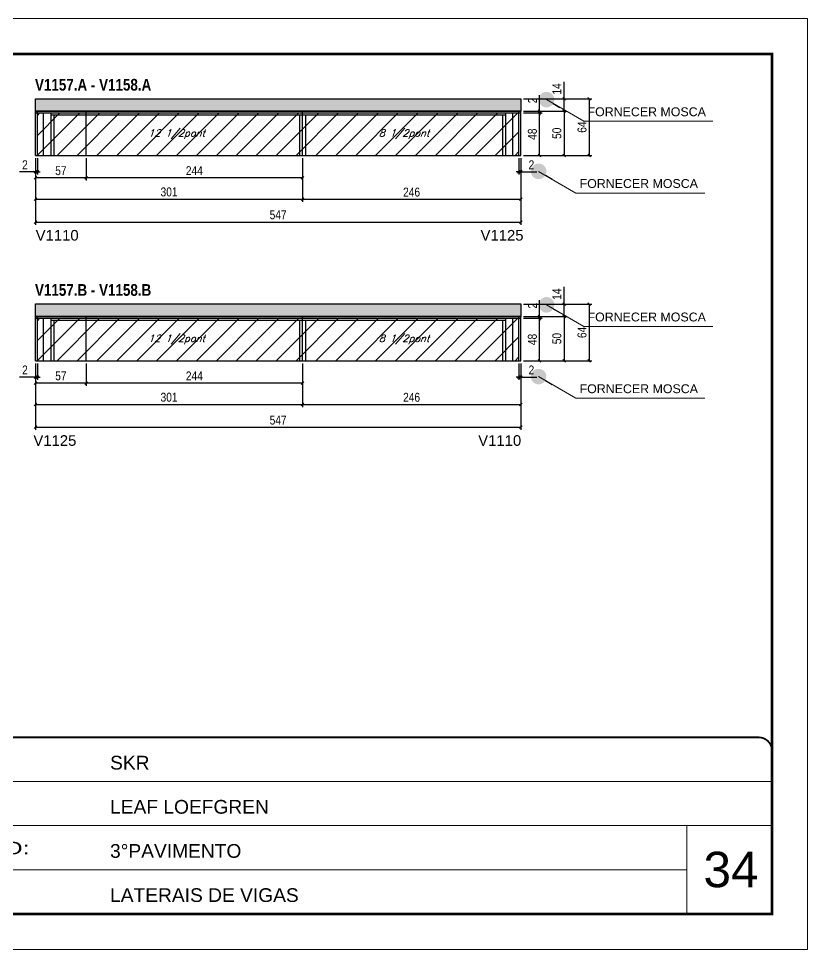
# Model space of a CAD drawing. Extents: x 3309 to 9563, y -2522 to 14608.
# Drawn here: x 5490 to 6379, y 4369 to 5419 of the extents above; entities that cross this region are included whole.
import ezdxf

# ---------------------------------------------------------------- set-up
doc = ezdxf.new("R2010")
doc.units = 0
doc.linetypes.add('CONTINUO', pattern=[0])
doc.linetypes.add('DASHED', pattern=[0.75, 0.5, -0.25])
for name, color, linetype in [('5', 5, 'Continuous'), ('COTA', 241, 'Continuous'), ('NOMENCLATURA', 7, 'Continuous'), ('Painéis', 200, 'Continuous'), ('SARR_2.2x7', 40, 'Continuous'), ('SARR_3.5x7', 81, 'Continuous'), ('texto', 7, 'Continuous')]:
    doc.layers.add(name, color=color, linetype=linetype)
for name, color, linetype, lineweight in [('CARIMBO', 255, 'Continuous', 9), ('Folhas', 255, 'Continuous', 9), ('Hachura', 251, 'Continuous', 9), ('SARRAFO DE PRESSAO', 251, 'DASHED', 9)]:
    doc.layers.add(name, color=color, linetype=linetype, lineweight=lineweight)
doc.styles.add('ARIAL', font='arial.ttf')
doc.styles.add('COTA TECNICA', font='techl___.ttf', dxfattribs={"height": 10})
doc.styles.add('Romans', font='romans.shx')
doc.styles.get("Standard").update_dxf_attribs({"font": 'arial.ttf'})
doc.styles.add('TECNICA', font='techb___.ttf', dxfattribs={"height": 10})
doc.styles.add('Tecnologia', font='')
doc.styles.get('Tecnologia').set_extended_font_data('Forgotten Futurist')
doc.dimstyles.new('3x', dxfattribs={"dimtxt": 10, "dimasz": 5, "dimexe": 7, "dimexo": 5, "dimgap": 4, "dimtad": 1, "dimdec": 4, "dimlfac": 0.333333, "dimdsep": 46, "dimtxsty": 'Standard', "dimblk": 'DOT', "dimcen": 0.09, "dimclrd": 1, "dimclre": 1, "dimclrt": 2, "dimadec": 0, "dimazin": 2, "dimtfac": 1, "dimtdec": 4, "dimtmove": 0, "dimatfit": 3, "dimldrblk": 'DOT', "dimfxl": 1, "dimtolj": 1, "dimtzin": 0, "dimlwd": 9, "dimlwe": 9, "dimarcsym": 0})
doc.dimstyles.new('PAINEL', dxfattribs={"dimtxt": 10, "dimasz": 3, "dimexe": 3, "dimexo": 3, "dimgap": 3, "dimtad": 1, "dimdec": 1, "dimzin": 12, "dimdsep": 46, "dimtxsty": 'COTA TECNICA', "dimblk1": 'OBLIQUE', "dimblk2": 'OBLIQUE', "dimsah": 1, "dimcen": 0.9, "dimclrd": 4, "dimclre": 4, "dimclrt": 240, "dimadec": 1, "dimazin": 3, "dimtfac": 1, "dimtdec": 1, "dimtmove": 0, "dimatfit": 3, "dimfxl": 1, "dimtolj": 1, "dimtzin": 12, "dimarcsym": 0})

# ---------------------------------------------------------------- blocks, each defined once
blk = doc.blocks.new('9999999999')
at = {"color": 30, "linetype": 'CONTINUO'}
for p, q in [((98564.6, 34379.6), (99584, 34379.6)), ((98564.6, 34329.8), (99488, 34329.8)), ((99584, 34329.8), (99488, 34329.8)), ((99488, 34329.8), (99488, 34230.2)), ((98564.6, 34280), (99488, 34280))]:
    blk.add_line(p, q, dxfattribs=at)
at = {"color": 30, "linetype": 'CONTINUO', "const_width": 2}
blk.add_lwpolyline([(99584, 34230.2), (99584, 34414.4, 0.414214), (99569, 34429.4), (98229, 34429.4, 0.414214), (98214, 34414.4), (98214, 34245.2, 0.414214), (98229, 34230.2), (99584, 34230.2)], format="xyb", dxfattribs=at)
at = {"layer": 'Folhas'}
blk.add_lwpolyline([(98139, 34190.2), (99624, 34190.2), (99624, 35240.2), (98139, 35240.2)], close=True, dxfattribs=at)
at = {"layer": 'Folhas', "color": 30, "const_width": 3}
blk.add_lwpolyline([(98214, 34230.2), (99584, 34230.2), (99584, 35200.2), (98214, 35200.2)], close=True, dxfattribs=at)
at = {"color": 7, "linetype": 'Continuous', "ltscale": 5, "style": 'ARIAL'}
for s, height, p in [('SKR', 15.48, (98837.7, 34393.1)), ('LEAF LOEFGREN', 15.483, (98837.7, 34343.3)), ('3°PAVIMENTO', 15.483, (98837.7, 34293.5)), ('LATERAIS DE VIGAS', 15.483, (98837.7, 34243.7))]:
    blk.add_text(s, height=height, dxfattribs=at).set_placement(p)
at = {"layer": 'Folhas', "color": 7, "style": 'Tecnologia', "width": 1.5}
blk.add_text('PAVIMENTO:', height=14, dxfattribs=at).set_placement((98573.7, 34297.5))
blk = doc.blocks.new('_Oblique')
at = {"color": 0, "linetype": 'ByBlock', "lineweight": -2}
blk.add_line((-0.5, -0.5), (0.5, 0.5), dxfattribs=at)
blk = doc.blocks.new('*D1295')
at = {"layer": 'COTA', "color": 4, "linetype": 'ByBlock', "lineweight": -2, "transparency": 16777216}
for p, q in [((5810.1, 5261.9), (5810.1, 5212.4)), ((6056.1, 5261.9), (6056.1, 5212.4)), ((5810.1, 5215.4), (6056.1, 5215.4))]:
    blk.add_line(p, q, dxfattribs=at)
at = {"layer": 'Defpoints', "color": 0, "linetype": 'ByBlock', "transparency": 16777216}
for p in [(5810.1, 5264.9), (6056.1, 5264.9), (6056.1, 5215.4)]:
    blk.add_point(p, dxfattribs=at)
at = {"layer": 'COTA', "color": 4, "linetype": 'ByBlock', "lineweight": -2, "transparency": 16777216, "xscale": 3, "yscale": 3, "zscale": 3, "rotation": 180}
blk.add_blockref('_Oblique', (5810.1, 5215.4), dxfattribs=at)
at = {"layer": 'COTA', "color": 4, "linetype": 'ByBlock', "lineweight": -2, "transparency": 16777216, "xscale": 3, "yscale": 3, "zscale": 3}
blk.add_blockref('_Oblique', (6056.1, 5215.4), dxfattribs=at)
at = {"layer": 'COTA', "color": 240, "linetype": 'ByBlock', "transparency": 16777216, "insert": (5933.1, 5223.5), "char_height": 10, "attachment_point": 5, "style": 'COTA TECNICA'}
blk.add_mtext('\\A1;246', dxfattribs=at)
blk = doc.blocks.new('*D1300')
at = {"layer": 'COTA', "color": 4, "linetype": 'ByBlock', "lineweight": -2, "transparency": 16777216}
for p, q in [((5509.1, 5261.9), (5509.1, 5186.8)), ((6056.1, 5261.9), (6056.1, 5186.8)), ((5509.1, 5189.8), (6056.1, 5189.8))]:
    blk.add_line(p, q, dxfattribs=at)
at = {"layer": 'Defpoints', "color": 0, "linetype": 'ByBlock', "transparency": 16777216}
for p in [(5509.1, 5264.9), (6056.1, 5264.9), (6056.1, 5189.8)]:
    blk.add_point(p, dxfattribs=at)
at = {"layer": 'COTA', "color": 4, "linetype": 'ByBlock', "lineweight": -2, "transparency": 16777216, "xscale": 3, "yscale": 3, "zscale": 3, "rotation": 180}
blk.add_blockref('_Oblique', (5509.1, 5189.8), dxfattribs=at)
at = {"layer": 'COTA', "color": 4, "linetype": 'ByBlock', "lineweight": -2, "transparency": 16777216, "xscale": 3, "yscale": 3, "zscale": 3}
blk.add_blockref('_Oblique', (6056.1, 5189.8), dxfattribs=at)
at = {"layer": 'COTA', "color": 240, "linetype": 'ByBlock', "transparency": 16777216, "insert": (5782.6, 5197.9), "char_height": 10, "attachment_point": 5, "style": 'COTA TECNICA'}
blk.add_mtext('\\A1;547', dxfattribs=at)
blk = doc.blocks.new('*D1296')
at = {"layer": 'COTA', "color": 4, "lineweight": -2, "transparency": 16777216}
for p, q in [((5566.1, 5261.9), (5566.1, 5236.6)), ((5810.1, 5261.9), (5810.1, 5236.6)), ((5810.1, 5239.6), (5566.1, 5239.6))]:
    blk.add_line(p, q, dxfattribs=at)
at = {"layer": 'Defpoints', "color": 0, "transparency": 16777216}
for p in [(5566.1, 5264.9, 0), (5810.1, 5264.9, 0), (5566.1, 5239.6)]:
    blk.add_point(p, dxfattribs=at)
at = {"layer": 'COTA', "color": 4, "lineweight": -2, "transparency": 16777216, "xscale": 3, "yscale": 3, "zscale": 3, "rotation": 180}
blk.add_blockref('_Oblique', (5566.1, 5239.6), dxfattribs=at)
at = {"layer": 'COTA', "color": 4, "lineweight": -2, "transparency": 16777216, "xscale": 3, "yscale": 3, "zscale": 3}
blk.add_blockref('_Oblique', (5810.1, 5239.6), dxfattribs=at)
at = {"layer": 'COTA', "color": 240, "transparency": 16777216, "insert": (5688.1, 5247.7), "char_height": 10, "attachment_point": 5, "style": 'COTA TECNICA'}
blk.add_mtext('\\A1;244', dxfattribs=at)
blk = doc.blocks.new('*D1301')
at = {"layer": 'COTA', "color": 4, "lineweight": -2, "transparency": 16777216}
for p, q in [((5509.1, 5261.9), (5509.1, 5236.6)), ((5566.1, 5261.9), (5566.1, 5236.6)), ((5566.1, 5239.6), (5509.1, 5239.6))]:
    blk.add_line(p, q, dxfattribs=at)
at = {"layer": 'Defpoints', "color": 0, "transparency": 16777216}
for p in [(5509.1, 5264.9, 0), (5566.1, 5264.9, 0), (5509.1, 5239.6)]:
    blk.add_point(p, dxfattribs=at)
at = {"layer": 'COTA', "color": 4, "lineweight": -2, "transparency": 16777216, "xscale": 3, "yscale": 3, "zscale": 3, "rotation": 180}
blk.add_blockref('_Oblique', (5509.1, 5239.6), dxfattribs=at)
at = {"layer": 'COTA', "color": 4, "lineweight": -2, "transparency": 16777216, "xscale": 3, "yscale": 3, "zscale": 3}
blk.add_blockref('_Oblique', (5566.1, 5239.6), dxfattribs=at)
at = {"layer": 'COTA', "color": 240, "transparency": 16777216, "insert": (5537.6, 5247.7), "char_height": 10, "attachment_point": 5, "style": 'COTA TECNICA'}
blk.add_mtext('\\A1;57', dxfattribs=at)
blk = doc.blocks.new('*D1302')
at = {"layer": 'COTA', "color": 4, "lineweight": -2, "transparency": 16777216}
for p, q in [((5509.1, 5261.9), (5509.1, 5212.4)), ((5810.1, 5261.9), (5810.1, 5212.4)), ((5509.1, 5215.4), (5810.1, 5215.4))]:
    blk.add_line(p, q, dxfattribs=at)
at = {"layer": 'Defpoints', "color": 0, "transparency": 16777216}
for p in [(5509.1, 5264.9), (5810.1, 5264.9), (5810.1, 5215.4)]:
    blk.add_point(p, dxfattribs=at)
at = {"layer": 'COTA', "color": 4, "lineweight": -2, "transparency": 16777216, "xscale": 3, "yscale": 3, "zscale": 3, "rotation": 180}
blk.add_blockref('_Oblique', (5509.1, 5215.4), dxfattribs=at)
at = {"layer": 'COTA', "color": 4, "lineweight": -2, "transparency": 16777216, "xscale": 3, "yscale": 3, "zscale": 3}
blk.add_blockref('_Oblique', (5810.1, 5215.4), dxfattribs=at)
at = {"layer": 'COTA', "color": 240, "transparency": 16777216, "insert": (5659.6, 5223.7), "char_height": 10, "attachment_point": 5, "style": 'COTA TECNICA'}
blk.add_mtext('\\A1;301', dxfattribs=at)
blk = doc.blocks.new('_Dot')
at = {"color": 0, "linetype": 'ByBlock', "lineweight": -2}
blk.add_line((-0.5, 0), (-1, 0), dxfattribs=at)
at = {"color": 0, "linetype": 'ByBlock', "const_width": 0.5}
blk.add_lwpolyline([(-0.25, 0, 1), (0.25, 0, 1)], format="xyb", close=True, dxfattribs=at)
blk = doc.blocks.new('*D1297')
at = {"layer": 'COTA', "color": 4, "lineweight": -2, "transparency": 16777216}
for p, q in [((6059.1, 5314.9), (6108, 5314.9)), ((6105, 5314.9), (6105, 5264.9)), ((6059.1, 5264.9), (6108, 5264.9))]:
    blk.add_line(p, q, dxfattribs=at)
at = {"layer": 'Defpoints', "color": 0, "transparency": 16777216}
for p in [(6056.1, 5314.9, 0), (6056.1, 5264.9, 0), (6105, 5264.9)]:
    blk.add_point(p, dxfattribs=at)
at = {"layer": 'COTA', "color": 4, "lineweight": -2, "transparency": 16777216, "xscale": 3, "yscale": 3, "zscale": 3}
for p, rotation in [((6105, 5314.9), 90), ((6105, 5264.9), 270)]:
    blk.add_blockref('_Oblique', p, dxfattribs=dict(at, rotation=rotation))
at = {"layer": 'COTA', "color": 240, "transparency": 16777216, "insert": (6096.9, 5289.9), "char_height": 10, "attachment_point": 5, "rotation": 90, "style": 'COTA TECNICA'}
blk.add_mtext('\\A1;50', dxfattribs=at)
blk = doc.blocks.new('*D1298')
at = {"layer": 'COTA', "color": 4, "lineweight": -2, "transparency": 16777216}
for p, q in [((6105, 5328.9), (6105, 5348)), ((6059.1, 5328.9), (6108, 5328.9)), ((6105, 5314.9), (6105, 5328.9)), ((6059.1, 5314.9), (6108, 5314.9))]:
    blk.add_line(p, q, dxfattribs=at)
at = {"layer": 'Defpoints', "color": 0, "transparency": 16777216}
for p in [(6056.1, 5328.9, 0), (6105, 5328.9), (6056.1, 5314.9, 0)]:
    blk.add_point(p, dxfattribs=at)
at = {"layer": 'COTA', "color": 4, "lineweight": -2, "transparency": 16777216, "xscale": 3, "yscale": 3, "zscale": 3}
for p, rotation in [((6105, 5328.9), 90), ((6105, 5314.9), 270)]:
    blk.add_blockref('_Oblique', p, dxfattribs=dict(at, rotation=rotation))
at = {"layer": 'COTA', "color": 240, "transparency": 16777216, "insert": (6096.9, 5339.9), "char_height": 10, "attachment_point": 5, "rotation": 90, "style": 'COTA TECNICA'}
blk.add_mtext('\\A1;14', dxfattribs=at)
blk = doc.blocks.new('*D1299')
at = {"layer": 'COTA', "color": 4, "lineweight": -2, "transparency": 16777216}
for p, q in [((6059.1, 5328.9), (6136.4, 5328.9)), ((6133.4, 5328.9), (6133.4, 5264.9)), ((6059.1, 5264.9), (6136.4, 5264.9))]:
    blk.add_line(p, q, dxfattribs=at)
at = {"layer": 'Defpoints', "color": 0, "transparency": 16777216}
for p in [(6056.1, 5328.9, 0), (6056.1, 5264.9, 0), (6133.4, 5264.9)]:
    blk.add_point(p, dxfattribs=at)
at = {"layer": 'COTA', "color": 4, "lineweight": -2, "transparency": 16777216, "xscale": 3, "yscale": 3, "zscale": 3}
for p, rotation in [((6133.4, 5328.9), 90), ((6133.4, 5264.9), 270)]:
    blk.add_blockref('_Oblique', p, dxfattribs=dict(at, rotation=rotation))
at = {"layer": 'COTA', "color": 240, "transparency": 16777216, "insert": (6125.3, 5296.9), "char_height": 10, "attachment_point": 5, "rotation": 90, "style": 'COTA TECNICA'}
blk.add_mtext('\\A1;64', dxfattribs=at)
blk = doc.blocks.new('*D1303')
at = {"layer": 'COTA', "color": 4, "lineweight": -2, "transparency": 16777216}
for p, q in [((6054.1, 5261.9), (6054.1, 5243.4)), ((6056.1, 5261.9), (6056.1, 5243.4)), ((6054.1, 5246.4), (6051.1, 5246.4)), ((6054.1, 5246.4), (6056.1, 5246.4)), ((6056.1, 5246.4), (6074.2, 5246.4))]:
    blk.add_line(p, q, dxfattribs=at)
at = {"layer": 'Defpoints', "color": 0, "transparency": 16777216}
for p in [(6054.1, 5264.9), (6056.1, 5264.9), (6056.1, 5246.4)]:
    blk.add_point(p, dxfattribs=at)
at = {"layer": 'COTA', "color": 4, "lineweight": -2, "transparency": 16777216, "xscale": 3, "yscale": 3, "zscale": 3}
blk.add_blockref('_Oblique', (6054.1, 5246.4), dxfattribs=at)
at = {"layer": 'COTA', "color": 4, "lineweight": -2, "transparency": 16777216, "xscale": 3, "yscale": 3, "zscale": 3, "rotation": 180}
blk.add_blockref('_Oblique', (6056.1, 5246.4), dxfattribs=at)
at = {"layer": 'COTA', "color": 240, "transparency": 16777216, "insert": (6068.2, 5254.4), "char_height": 10, "attachment_point": 5, "style": 'COTA TECNICA'}
blk.add_mtext('\\A1;2', dxfattribs=at)
blk = doc.blocks.new('*D1304')
at = {"layer": 'COTA', "color": 4, "lineweight": -2, "transparency": 16777216}
for p, q in [((6059.1, 5312.9), (6080.4, 5312.9)), ((6077.4, 5264.9), (6077.4, 5312.9)), ((6059.1, 5264.9), (6080.4, 5264.9))]:
    blk.add_line(p, q, dxfattribs=at)
at = {"layer": 'Defpoints', "color": 0, "transparency": 16777216}
for p in [(6056.1, 5312.9), (6077.4, 5312.9), (6056.1, 5264.9)]:
    blk.add_point(p, dxfattribs=at)
at = {"layer": 'COTA', "color": 4, "lineweight": -2, "transparency": 16777216, "xscale": 3, "yscale": 3, "zscale": 3}
for p, rotation in [((6077.4, 5312.9), 90), ((6077.4, 5264.9), 270)]:
    blk.add_blockref('_Oblique', p, dxfattribs=dict(at, rotation=rotation))
at = {"layer": 'COTA', "color": 240, "transparency": 16777216, "insert": (6069.3, 5288.9), "char_height": 10, "attachment_point": 5, "rotation": 90, "style": 'COTA TECNICA'}
blk.add_mtext('\\A1;48', dxfattribs=at)
blk = doc.blocks.new('*D1305')
at = {"layer": 'COTA', "color": 4, "lineweight": -2, "transparency": 16777216}
for p, q in [((6077.4, 5314.9), (6077.4, 5333)), ((6059.1, 5314.9), (6080.4, 5314.9)), ((6077.4, 5312.9), (6077.4, 5314.9)), ((6059.1, 5312.9), (6080.4, 5312.9)), ((6077.4, 5312.9), (6077.4, 5309.9))]:
    blk.add_line(p, q, dxfattribs=at)
at = {"layer": 'Defpoints', "color": 0, "transparency": 16777216}
for p in [(6056.1, 5314.9), (6077.4, 5314.9), (6056.1, 5312.9)]:
    blk.add_point(p, dxfattribs=at)
at = {"layer": 'COTA', "color": 4, "lineweight": -2, "transparency": 16777216, "xscale": 3, "yscale": 3, "zscale": 3}
for p, rotation in [((6077.4, 5314.9), 270), ((6077.4, 5312.9), 90)]:
    blk.add_blockref('_Oblique', p, dxfattribs=dict(at, rotation=rotation))
at = {"layer": 'COTA', "color": 240, "transparency": 16777216, "insert": (6069.4, 5326.9), "char_height": 10, "attachment_point": 5, "rotation": 90, "style": 'COTA TECNICA'}
blk.add_mtext('\\A1;2', dxfattribs=at)
blk = doc.blocks.new('*D1306')
at = {"layer": 'COTA', "color": 4, "lineweight": -2, "transparency": 16777216}
for p, q in [((5509.1, 5261.9), (5509.1, 5243.4)), ((5511.1, 5261.9), (5511.1, 5243.4)), ((5509.1, 5246.4), (5491, 5246.4)), ((5511.1, 5246.4), (5509.1, 5246.4)), ((5511.1, 5246.4), (5514.1, 5246.4))]:
    blk.add_line(p, q, dxfattribs=at)
at = {"layer": 'Defpoints', "color": 0, "transparency": 16777216}
for p in [(5509.1, 5264.9), (5511.1, 5264.9), (5509.1, 5246.4)]:
    blk.add_point(p, dxfattribs=at)
at = {"layer": 'COTA', "color": 4, "lineweight": -2, "transparency": 16777216, "xscale": 3, "yscale": 3, "zscale": 3}
blk.add_blockref('_Oblique', (5509.1, 5246.4), dxfattribs=at)
at = {"layer": 'COTA', "color": 4, "lineweight": -2, "transparency": 16777216, "xscale": 3, "yscale": 3, "zscale": 3, "rotation": 180}
blk.add_blockref('_Oblique', (5511.1, 5246.4), dxfattribs=at)
at = {"layer": 'COTA', "color": 240, "transparency": 16777216, "insert": (5497.1, 5254.4), "char_height": 10, "attachment_point": 5, "style": 'COTA TECNICA'}
blk.add_mtext('\\A1;2', dxfattribs=at)
blk = doc.blocks.new('*D1308')
at = {"layer": 'COTA', "color": 4, "linetype": 'ByBlock', "lineweight": -2, "transparency": 16777216}
for p, q in [((5810.1, 5030.3), (5810.1, 4980.9)), ((6056.1, 5030.3), (6056.1, 4980.9)), ((5810.1, 4983.9), (6056.1, 4983.9))]:
    blk.add_line(p, q, dxfattribs=at)
at = {"layer": 'Defpoints', "color": 0, "linetype": 'ByBlock', "transparency": 16777216}
for p in [(5810.1, 5033.3), (6056.1, 5033.3), (6056.1, 4983.9)]:
    blk.add_point(p, dxfattribs=at)
at = {"layer": 'COTA', "color": 4, "linetype": 'ByBlock', "lineweight": -2, "transparency": 16777216, "xscale": 3, "yscale": 3, "zscale": 3, "rotation": 180}
blk.add_blockref('_Oblique', (5810.1, 4983.9), dxfattribs=at)
at = {"layer": 'COTA', "color": 4, "linetype": 'ByBlock', "lineweight": -2, "transparency": 16777216, "xscale": 3, "yscale": 3, "zscale": 3}
blk.add_blockref('_Oblique', (6056.1, 4983.9), dxfattribs=at)
at = {"layer": 'COTA', "color": 240, "linetype": 'ByBlock', "transparency": 16777216, "insert": (5933.1, 4992), "char_height": 10, "attachment_point": 5, "style": 'COTA TECNICA'}
blk.add_mtext('\\A1;246', dxfattribs=at)
blk = doc.blocks.new('*D1316')
at = {"layer": 'COTA', "color": 4, "linetype": 'ByBlock', "lineweight": -2, "transparency": 16777216}
for p, q in [((5509.1, 5030.3), (5509.1, 4955.2)), ((6056.1, 5030.3), (6056.1, 4955.2)), ((5509.1, 4958.2), (6056.1, 4958.2))]:
    blk.add_line(p, q, dxfattribs=at)
at = {"layer": 'Defpoints', "color": 0, "linetype": 'ByBlock', "transparency": 16777216}
for p in [(5509.1, 5033.3), (6056.1, 5033.3), (6056.1, 4958.2)]:
    blk.add_point(p, dxfattribs=at)
at = {"layer": 'COTA', "color": 4, "linetype": 'ByBlock', "lineweight": -2, "transparency": 16777216, "xscale": 3, "yscale": 3, "zscale": 3, "rotation": 180}
blk.add_blockref('_Oblique', (5509.1, 4958.2), dxfattribs=at)
at = {"layer": 'COTA', "color": 4, "linetype": 'ByBlock', "lineweight": -2, "transparency": 16777216, "xscale": 3, "yscale": 3, "zscale": 3}
blk.add_blockref('_Oblique', (6056.1, 4958.2), dxfattribs=at)
at = {"layer": 'COTA', "color": 240, "linetype": 'ByBlock', "transparency": 16777216, "insert": (5782.6, 4966.3), "char_height": 10, "attachment_point": 5, "style": 'COTA TECNICA'}
blk.add_mtext('\\A1;547', dxfattribs=at)
blk = doc.blocks.new('*D1309')
at = {"layer": 'COTA', "color": 4, "lineweight": -2, "transparency": 16777216}
for p, q in [((5566.1, 5030.3), (5566.1, 5005.1)), ((5810.1, 5030.3), (5810.1, 5005.1)), ((5810.1, 5008.1), (5566.1, 5008.1))]:
    blk.add_line(p, q, dxfattribs=at)
at = {"layer": 'Defpoints', "color": 0, "transparency": 16777216}
for p in [(5566.1, 5033.3, 0), (5810.1, 5033.3, 0), (5566.1, 5008.1)]:
    blk.add_point(p, dxfattribs=at)
at = {"layer": 'COTA', "color": 4, "lineweight": -2, "transparency": 16777216, "xscale": 3, "yscale": 3, "zscale": 3, "rotation": 180}
blk.add_blockref('_Oblique', (5566.1, 5008.1), dxfattribs=at)
at = {"layer": 'COTA', "color": 4, "lineweight": -2, "transparency": 16777216, "xscale": 3, "yscale": 3, "zscale": 3}
blk.add_blockref('_Oblique', (5810.1, 5008.1), dxfattribs=at)
at = {"layer": 'COTA', "color": 240, "transparency": 16777216, "insert": (5688.1, 5016.2), "char_height": 10, "attachment_point": 5, "style": 'COTA TECNICA'}
blk.add_mtext('\\A1;244', dxfattribs=at)
blk = doc.blocks.new('*D1317')
at = {"layer": 'COTA', "color": 4, "lineweight": -2, "transparency": 16777216}
for p, q in [((5509.1, 5030.3), (5509.1, 5005.1)), ((5566.1, 5030.3), (5566.1, 5005.1)), ((5566.1, 5008.1), (5509.1, 5008.1))]:
    blk.add_line(p, q, dxfattribs=at)
at = {"layer": 'Defpoints', "color": 0, "transparency": 16777216}
for p in [(5509.1, 5033.3, 0), (5566.1, 5033.3, 0), (5509.1, 5008.1)]:
    blk.add_point(p, dxfattribs=at)
at = {"layer": 'COTA', "color": 4, "lineweight": -2, "transparency": 16777216, "xscale": 3, "yscale": 3, "zscale": 3, "rotation": 180}
blk.add_blockref('_Oblique', (5509.1, 5008.1), dxfattribs=at)
at = {"layer": 'COTA', "color": 4, "lineweight": -2, "transparency": 16777216, "xscale": 3, "yscale": 3, "zscale": 3}
blk.add_blockref('_Oblique', (5566.1, 5008.1), dxfattribs=at)
at = {"layer": 'COTA', "color": 240, "transparency": 16777216, "insert": (5537.6, 5016.2), "char_height": 10, "attachment_point": 5, "style": 'COTA TECNICA'}
blk.add_mtext('\\A1;57', dxfattribs=at)
blk = doc.blocks.new('*D1318')
at = {"layer": 'COTA', "color": 4, "lineweight": -2, "transparency": 16777216}
for p, q in [((5509.1, 5030.3), (5509.1, 4980.9)), ((5810.1, 5030.3), (5810.1, 4980.9)), ((5509.1, 4983.9), (5810.1, 4983.9))]:
    blk.add_line(p, q, dxfattribs=at)
at = {"layer": 'Defpoints', "color": 0, "transparency": 16777216}
for p in [(5509.1, 5033.3), (5810.1, 5033.3), (5810.1, 4983.9)]:
    blk.add_point(p, dxfattribs=at)
at = {"layer": 'COTA', "color": 4, "lineweight": -2, "transparency": 16777216, "xscale": 3, "yscale": 3, "zscale": 3, "rotation": 180}
blk.add_blockref('_Oblique', (5509.1, 4983.9), dxfattribs=at)
at = {"layer": 'COTA', "color": 4, "lineweight": -2, "transparency": 16777216, "xscale": 3, "yscale": 3, "zscale": 3}
blk.add_blockref('_Oblique', (5810.1, 4983.9), dxfattribs=at)
at = {"layer": 'COTA', "color": 240, "transparency": 16777216, "insert": (5659.6, 4992.1), "char_height": 10, "attachment_point": 5, "style": 'COTA TECNICA'}
blk.add_mtext('\\A1;301', dxfattribs=at)
blk = doc.blocks.new('*D1310')
at = {"layer": 'COTA', "color": 4, "lineweight": -2, "transparency": 16777216}
for p, q in [((6059.1, 5083.3), (6108, 5083.3)), ((6105, 5083.3), (6105, 5033.3)), ((6059.1, 5033.3), (6108, 5033.3))]:
    blk.add_line(p, q, dxfattribs=at)
at = {"layer": 'Defpoints', "color": 0, "transparency": 16777216}
for p in [(6056.1, 5083.3, 0), (6056.1, 5033.3, 0), (6105, 5033.3)]:
    blk.add_point(p, dxfattribs=at)
at = {"layer": 'COTA', "color": 4, "lineweight": -2, "transparency": 16777216, "xscale": 3, "yscale": 3, "zscale": 3}
for p, rotation in [((6105, 5083.3), 90), ((6105, 5033.3), 270)]:
    blk.add_blockref('_Oblique', p, dxfattribs=dict(at, rotation=rotation))
at = {"layer": 'COTA', "color": 240, "transparency": 16777216, "insert": (6096.9, 5058.3), "char_height": 10, "attachment_point": 5, "rotation": 90, "style": 'COTA TECNICA'}
blk.add_mtext('\\A1;50', dxfattribs=at)
blk = doc.blocks.new('*D1311')
at = {"layer": 'COTA', "color": 4, "lineweight": -2, "transparency": 16777216}
for p, q in [((6105, 5097.3), (6105, 5116.5)), ((6059.1, 5097.3), (6108, 5097.3)), ((6105, 5083.3), (6105, 5097.3)), ((6059.1, 5083.3), (6108, 5083.3))]:
    blk.add_line(p, q, dxfattribs=at)
at = {"layer": 'Defpoints', "color": 0, "transparency": 16777216}
for p in [(6056.1, 5097.3, 0), (6105, 5097.3), (6056.1, 5083.3, 0)]:
    blk.add_point(p, dxfattribs=at)
at = {"layer": 'COTA', "color": 4, "lineweight": -2, "transparency": 16777216, "xscale": 3, "yscale": 3, "zscale": 3}
for p, rotation in [((6105, 5097.3), 90), ((6105, 5083.3), 270)]:
    blk.add_blockref('_Oblique', p, dxfattribs=dict(at, rotation=rotation))
at = {"layer": 'COTA', "color": 240, "transparency": 16777216, "insert": (6096.9, 5108.4), "char_height": 10, "attachment_point": 5, "rotation": 90, "style": 'COTA TECNICA'}
blk.add_mtext('\\A1;14', dxfattribs=at)
blk = doc.blocks.new('*D1312')
at = {"layer": 'COTA', "color": 4, "lineweight": -2, "transparency": 16777216}
for p, q in [((6059.1, 5097.3), (6136.4, 5097.3)), ((6133.4, 5097.3), (6133.4, 5033.3)), ((6059.1, 5033.3), (6136.4, 5033.3))]:
    blk.add_line(p, q, dxfattribs=at)
at = {"layer": 'Defpoints', "color": 0, "transparency": 16777216}
for p in [(6056.1, 5097.3, 0), (6056.1, 5033.3, 0), (6133.4, 5033.3)]:
    blk.add_point(p, dxfattribs=at)
at = {"layer": 'COTA', "color": 4, "lineweight": -2, "transparency": 16777216, "xscale": 3, "yscale": 3, "zscale": 3}
for p, rotation in [((6133.4, 5097.3), 90), ((6133.4, 5033.3), 270)]:
    blk.add_blockref('_Oblique', p, dxfattribs=dict(at, rotation=rotation))
at = {"layer": 'COTA', "color": 240, "transparency": 16777216, "insert": (6125.3, 5065.3), "char_height": 10, "attachment_point": 5, "rotation": 90, "style": 'COTA TECNICA'}
blk.add_mtext('\\A1;64', dxfattribs=at)
blk = doc.blocks.new('*D1313')
at = {"layer": 'COTA', "color": 4, "lineweight": -2, "transparency": 16777216}
for p, q in [((6054.1, 5030.3), (6054.1, 5011.9)), ((6056.1, 5030.3), (6056.1, 5011.9)), ((6054.1, 5014.9), (6051.1, 5014.9)), ((6054.1, 5014.9), (6056.1, 5014.9)), ((6056.1, 5014.9), (6074.2, 5014.9))]:
    blk.add_line(p, q, dxfattribs=at)
at = {"layer": 'Defpoints', "color": 0, "transparency": 16777216}
for p in [(6054.1, 5033.3), (6056.1, 5033.3), (6056.1, 5014.9)]:
    blk.add_point(p, dxfattribs=at)
at = {"layer": 'COTA', "color": 4, "lineweight": -2, "transparency": 16777216, "xscale": 3, "yscale": 3, "zscale": 3}
blk.add_blockref('_Oblique', (6054.1, 5014.9), dxfattribs=at)
at = {"layer": 'COTA', "color": 4, "lineweight": -2, "transparency": 16777216, "xscale": 3, "yscale": 3, "zscale": 3, "rotation": 180}
blk.add_blockref('_Oblique', (6056.1, 5014.9), dxfattribs=at)
at = {"layer": 'COTA', "color": 240, "transparency": 16777216, "insert": (6068.2, 5022.9), "char_height": 10, "attachment_point": 5, "style": 'COTA TECNICA'}
blk.add_mtext('\\A1;2', dxfattribs=at)
blk = doc.blocks.new('*D1314')
at = {"layer": 'COTA', "color": 4, "lineweight": -2, "transparency": 16777216}
for p, q in [((6059.1, 5081.3), (6080.4, 5081.3)), ((6077.4, 5033.3), (6077.4, 5081.3)), ((6059.1, 5033.3), (6080.4, 5033.3))]:
    blk.add_line(p, q, dxfattribs=at)
at = {"layer": 'Defpoints', "color": 0, "transparency": 16777216}
for p in [(6056.1, 5081.3), (6077.4, 5081.3), (6056.1, 5033.3)]:
    blk.add_point(p, dxfattribs=at)
at = {"layer": 'COTA', "color": 4, "lineweight": -2, "transparency": 16777216, "xscale": 3, "yscale": 3, "zscale": 3}
for p, rotation in [((6077.4, 5081.3), 90), ((6077.4, 5033.3), 270)]:
    blk.add_blockref('_Oblique', p, dxfattribs=dict(at, rotation=rotation))
at = {"layer": 'COTA', "color": 240, "transparency": 16777216, "insert": (6069.3, 5057.3), "char_height": 10, "attachment_point": 5, "rotation": 90, "style": 'COTA TECNICA'}
blk.add_mtext('\\A1;48', dxfattribs=at)
blk = doc.blocks.new('*D1315')
at = {"layer": 'COTA', "color": 4, "lineweight": -2, "transparency": 16777216}
for p, q in [((6077.4, 5083.3), (6077.4, 5101.5)), ((6059.1, 5083.3), (6080.4, 5083.3)), ((6077.4, 5081.3), (6077.4, 5083.3)), ((6059.1, 5081.3), (6080.4, 5081.3)), ((6077.4, 5081.3), (6077.4, 5078.3))]:
    blk.add_line(p, q, dxfattribs=at)
at = {"layer": 'Defpoints', "color": 0, "transparency": 16777216}
for p in [(6056.1, 5083.3), (6077.4, 5083.3), (6056.1, 5081.3)]:
    blk.add_point(p, dxfattribs=at)
at = {"layer": 'COTA', "color": 4, "lineweight": -2, "transparency": 16777216, "xscale": 3, "yscale": 3, "zscale": 3}
for p, rotation in [((6077.4, 5083.3), 270), ((6077.4, 5081.3), 90)]:
    blk.add_blockref('_Oblique', p, dxfattribs=dict(at, rotation=rotation))
at = {"layer": 'COTA', "color": 240, "transparency": 16777216, "insert": (6069.4, 5095.4), "char_height": 10, "attachment_point": 5, "rotation": 90, "style": 'COTA TECNICA'}
blk.add_mtext('\\A1;2', dxfattribs=at)
blk = doc.blocks.new('*D1307')
at = {"layer": 'COTA', "color": 4, "lineweight": -2, "transparency": 16777216}
for p, q in [((5509.1, 5030.3), (5509.1, 5011.9)), ((5511.1, 5030.3), (5511.1, 5011.9)), ((5509.1, 5014.9), (5491, 5014.9)), ((5511.1, 5014.9), (5509.1, 5014.9)), ((5511.1, 5014.9), (5514.1, 5014.9))]:
    blk.add_line(p, q, dxfattribs=at)
at = {"layer": 'Defpoints', "color": 0, "transparency": 16777216}
for p in [(5509.1, 5033.3), (5511.1, 5033.3), (5509.1, 5014.9)]:
    blk.add_point(p, dxfattribs=at)
at = {"layer": 'COTA', "color": 4, "lineweight": -2, "transparency": 16777216, "xscale": 3, "yscale": 3, "zscale": 3}
blk.add_blockref('_Oblique', (5509.1, 5014.9), dxfattribs=at)
at = {"layer": 'COTA', "color": 4, "lineweight": -2, "transparency": 16777216, "xscale": 3, "yscale": 3, "zscale": 3, "rotation": 180}
blk.add_blockref('_Oblique', (5511.1, 5014.9), dxfattribs=at)
at = {"layer": 'COTA', "color": 240, "transparency": 16777216, "insert": (5497.1, 5022.9), "char_height": 10, "attachment_point": 5, "style": 'COTA TECNICA'}
blk.add_mtext('\\A1;2', dxfattribs=at)

msp = doc.modelspace()

# ---------------------------------------------------------------- hatches: boundary and pattern name
at = {"layer": 'COTA'}
h = msp.add_hatch(dxfattribs=at)
h.set_pattern_fill('AR-CONC', color=256, scale=0.03)
h.set_pattern_definition([(50, (1801.8036, 167.6587), (5.46554, -0.4781726), [0.5715, -6.2865]), (355, (1801.8036, 167.659), (-1.0573026, 5.7317054), [0.4572, -5.0292175]), (100.451445, (1802.259, 167.619), (4.4082374, 5.2535326), [0.4857003, -5.3427073]), (46.1842, (1801.8036, 169.183), (8.132371, -1.26127), [0.85725, -9.42975]), (96.63556, (1802.481, 169.078), (7.122124, 7.422784), [0.728551, -8.014068]), (351.18415, (1801.804, 169.183), (7.122124, 7.422784), [0.685799, -7.543792]), (21, (1802.5656, 168.8017), (4.5484317, -3.067956), [0.5715, -6.2865]), (326, (1802.5656, 168.802), (1.854061, 5.525639), [0.4572, -5.0292]), (71.451445, (1802.9446, 168.546), (6.4024926, 2.457683), [0.4857003, -5.342698]), (37.5, (1801.8036, 167.6587), (0.0926581, 2.53665117), [0, -4.96824, 0, -5.1054, 0, -5.04825]), (7.5, (1801.8036, 167.6587), (2.0045899, 3.0054172), [0, -2.91084, 0, -4.85394, 0, -1.92405]), (327.5, (1800.1043, 167.6587), (4.06771786, -0.1718623), [0, -1.905, 0, -5.9436, 0, -7.8867]), (317.5, (1799.3423, 167.6587), (4.4438754, 0.7627947), [0, -2.4765, 0, -3.94716, 0, -5.6007])])
h.paths.add_polyline_path([(5509.13, 5328.86), (5509.13, 5314.86), (6056.13, 5314.86), (6056.13, 5328.86)])
h = msp.add_hatch(dxfattribs=at)
h.set_pattern_fill('AR-CONC', color=256, scale=0.03)
h.set_pattern_definition([(50, (1801.8036, -63.8534), (5.46554, -0.4781726), [0.5715, -6.2865]), (355, (1801.8036, -63.8534), (-1.0573026, 5.7317054), [0.4572, -5.0292175]), (100.451445, (1802.259, -63.893), (4.4082374, 5.2535326), [0.4857003, -5.3427073]), (46.1842, (1801.8036, -62.3294), (8.132371, -1.26127), [0.85725, -9.42975]), (96.63556, (1802.481, -62.4345), (7.122124, 7.422784), [0.728551, -8.014068]), (351.18415, (1801.804, -62.329), (7.122124, 7.422784), [0.685799, -7.543792]), (21, (1802.5656, -62.7104), (4.5484317, -3.067956), [0.5715, -6.2865]), (326, (1802.5656, -62.7104), (1.854061, 5.525639), [0.4572, -5.0292]), (71.451445, (1802.9446, -62.966), (6.4024926, 2.457683), [0.4857003, -5.342698]), (37.5, (1801.8036, -63.8534), (0.0926581, 2.53665117), [0, -4.96824, 0, -5.1054, 0, -5.04825]), (7.5, (1801.8036, -63.8534), (2.0045899, 3.0054172), [0, -2.91084, 0, -4.85394, 0, -1.92405]), (327.5, (1800.1043, -63.8534), (4.06771786, -0.1718623), [0, -1.905, 0, -5.9436, 0, -7.8867]), (317.5, (1799.3423, -63.8534), (4.4438754, 0.7627947), [0, -2.4765, 0, -3.94716, 0, -5.6007])])
h.paths.add_polyline_path([(5509.13, 5097.34), (5509.13, 5083.34), (6056.13, 5083.34), (6056.13, 5097.34)])
at = {"layer": 'Hachura', "linetype": 'ByBlock'}
h = msp.add_hatch(dxfattribs=at)
h.set_pattern_fill('ANSI31', color=256, scale=5)
h.set_pattern_definition([(45, (-1585, -12.553), (-11.22532, 11.22532), [])])
h.paths.add_polyline_path([(5566.13, 5312.86), (5511.13, 5312.86), (5511.13, 5264.86), (5566.13, 5264.86)])
h.paths.add_polyline_path([(5566.13, 5312.86), (5566.13, 5264.86), (5810.13, 5264.86), (5810.13, 5312.86)])
h.paths.add_polyline_path([(6054.13, 5264.86), (6054.13, 5312.86), (5810.13, 5312.86), (5810.13, 5264.86)])
h = msp.add_hatch(dxfattribs=at)
h.set_pattern_fill('ANSI31', color=256, scale=5)
h.set_pattern_definition([(45, (-1585, -244.065), (-11.22532, 11.22532), [])])
h.paths.add_polyline_path([(5566.13, 5081.34), (5511.13, 5081.34), (5511.13, 5033.34), (5566.13, 5033.34)])
h.paths.add_polyline_path([(5566.13, 5081.34), (5566.13, 5033.34), (5810.13, 5033.34), (5810.13, 5081.34)])
h.paths.add_polyline_path([(6054.13, 5033.34), (6054.13, 5081.34), (5810.13, 5081.34), (5810.13, 5033.34)])

# ---------------------------------------------------------------- linework, layer by layer
at = {"layer": 'COTA'}
for p, q in [((5509.13, 5314.86), (5509.13, 5328.86)), ((5509.13, 5328.86), (6056.13, 5328.86)), ((6056.13, 5328.86), (6056.13, 5314.86)), ((5509.13, 5083.34), (5509.13, 5097.34)), ((5509.13, 5097.34), (6056.13, 5097.34)), ((6056.13, 5097.34), (6056.13, 5083.34))]:
    msp.add_line(p, q, dxfattribs=at)
at = {"layer": 'Painéis', "linetype": 'ByBlock'}
for p, q in [((5509.13, 5314.86), (6056.13, 5314.86)), ((5509.13, 5264.86), (5509.13, 5314.86)), ((5511.13, 5264.86), (5511.13, 5314.86)), ((5566.13, 5264.86), (5566.13, 5314.86)), ((5810.13, 5264.86), (5810.13, 5314.86)), ((6054.13, 5264.86), (6054.13, 5314.86)), ((6056.13, 5264.86), (6056.13, 5314.86)), ((5509.13, 5264.86), (6056.13, 5264.86)), ((5509.13, 5083.34), (6056.13, 5083.34)), ((5509.13, 5033.34), (5509.13, 5083.34)), ((5511.13, 5033.34), (5511.13, 5083.34)), ((5566.13, 5033.34), (5566.13, 5083.34)), ((5810.13, 5033.34), (5810.13, 5083.34)), ((6054.13, 5033.34), (6054.13, 5083.34)), ((6056.13, 5033.34), (6056.13, 5083.34)), ((5509.13, 5033.34), (6056.13, 5033.34))]:
    msp.add_line(p, q, dxfattribs=at)
at = {"layer": 'Painéis', "linetype": 'ByBlock', "elevation": 0}
for points in [[(5509.13, 5312.86), (6056.13, 5312.86), (6056.13, 5314.86), (5509.13, 5314.86)], [(5509.13, 5081.34), (6056.13, 5081.34), (6056.13, 5083.34), (5509.13, 5083.34)]]:
    msp.add_lwpolyline(points, close=True, dxfattribs=at)
at = {"layer": 'SARR_2.2x7', "linetype": 'Continuous'}
for p, q in [((5518.13, 5264.86), (5518.13, 5312.86)), ((5526.13, 5310.66), (5810.13, 5310.66)), ((5810.13, 5310.66), (6039.13, 5310.66)), ((6047.13, 5264.86), (6047.13, 5312.86)), ((5518.13, 5033.34), (5518.13, 5081.34)), ((5526.13, 5079.14), (5810.13, 5079.14)), ((5810.13, 5079.14), (6039.13, 5079.14)), ((6047.13, 5033.34), (6047.13, 5081.34))]:
    msp.add_line(p, q, dxfattribs=at)
at = {"layer": 'SARR_3.5x7'}
for p, q in [((5526.13, 5312.86), (5526.13, 5264.86)), ((5529.63, 5310.66), (5529.63, 5264.86)), ((5806.63, 5310.66), (5806.63, 5264.86)), ((5813.63, 5310.66), (5813.63, 5264.86)), ((6035.63, 5310.66), (6035.63, 5264.86)), ((6039.13, 5312.86), (6039.13, 5264.86)), ((5526.13, 5081.34), (5526.13, 5033.34)), ((5529.63, 5079.14), (5529.63, 5033.34)), ((5806.63, 5079.14), (5806.63, 5033.34)), ((5813.63, 5079.14), (5813.63, 5033.34)), ((6035.63, 5079.14), (6035.63, 5033.34)), ((6039.13, 5081.34), (6039.13, 5033.34))]:
    msp.add_line(p, q, dxfattribs=at)

# ---------------------------------------------------------------- block references
at = {"layer": 'SARRAFO DE PRESSAO', "color": 6, "linetype": 'ByBlock'}
msp.add_blockref('9999999999', (-93244.61, -29820.95), dxfattribs=at)

# ---------------------------------------------------------------- texts
at = {"layer": '5', "linetype": 'Continuous'}
for s, rotation, p in [('V1110', 0.00004, (5509.19, 5168.82)), ('V1125', 0.00004, (6010.83, 5168.82)), ('V1125', 359.99996, (5506.63, 4937.31)), ('V1110', 359.99996, (6008.2, 4937.31))]:
    msp.add_text(s, height=12, rotation=rotation, dxfattribs=at).set_placement(p)
at = {"layer": 'CARIMBO', "style": 'ARIAL'}
for s, height, p in [('FORNECER MOSCA', 10, (6131.46, 5309.17, 0)), ('FORNECER MOSCA', 10, (6122.52, 5228.25, 0)), ('FORNECER MOSCA', 10, (6131.46, 5077.66, 0)), ('FORNECER MOSCA', 10, (6122.52, 4996.74, 0)), ('34', 40, (6262.23, 4439.4))]:
    msp.add_text(s, height=height, dxfattribs=at).set_placement(p)
at = {"layer": 'NOMENCLATURA', "style": 'TECNICA'}
for s, p in [('V1157.A - V1158.A', (5508.42, 5338.04)), ('V1157.B - V1158.B', (5508.42, 5106.53))]:
    msp.add_text(s, height=13.2, dxfattribs=at).set_placement(p)
at = {"layer": 'texto', "color": 2, "char_height": 8, "attachment_point": 5, "style": 'Romans'}
for s, insert in [('{\\Q19;\\C256;12 1/2pont}', (5668.13, 5288.86)), ('{\\Q19;\\C256;8 1/2pont}', (5924.63, 5288.86)), ('{\\Q19;\\C256;12 1/2pont}', (5668.13, 5057.34)), ('{\\Q19;\\C256;8 1/2pont}', (5924.63, 5057.34))]:
    msp.add_mtext(s, dxfattribs=dict(at, insert=insert))

# ---------------------------------------------------------------- dimensions: what is measured, and where the dimension line sits
at = {"layer": 'COTA'}
for base, p1, p2, angle, picture, middle in [((6105.01, 5328.86, 0), (6056.13, 5314.86), (6056.13, 5328.86), 90, '*D1298', (6096.94, 5339.91, 0)), ((6077.4, 5314.86), (6056.13, 5312.86), (6056.13, 5314.86), 90, '*D1305', (6069.4, 5326.91)), ((6133.38, 5264.86, 0), (6056.13, 5328.86), (6056.13, 5264.86), 90, '*D1299', (6125.27, 5296.86, 0)), ((6105.01, 5264.86, 0), (6056.13, 5314.86), (6056.13, 5264.86), 90, '*D1297', (6096.9, 5289.86, 0)), ((6077.4, 5312.86), (6056.13, 5264.86), (6056.13, 5312.86), 90, '*D1304', (6069.3, 5288.86)), ((5509.13, 5246.42), (5511.13, 5264.86), (5509.13, 5264.86), 180, '*D1306', (5497.08, 5254.42)), ((5509.13, 5239.6, 0), (5566.13, 5264.86), (5509.13, 5264.86), 180, '*D1301', (5537.63, 5247.71, 0)), ((5566.13, 5239.6, 0), (5810.13, 5264.86), (5566.13, 5264.86), 180, '*D1296', (5688.13, 5247.67, 0)), ((6105.01, 5097.34, 0), (6056.13, 5083.34), (6056.13, 5097.34), 90, '*D1311', (6096.94, 5108.4, 0)), ((6077.4, 5083.34), (6056.13, 5081.34), (6056.13, 5083.34), 90, '*D1315', (6069.4, 5095.4)), ((6133.38, 5033.34, 0), (6056.13, 5097.34), (6056.13, 5033.34), 90, '*D1312', (6125.27, 5065.34, 0)), ((6105.01, 5033.34, 0), (6056.13, 5083.34), (6056.13, 5033.34), 90, '*D1310', (6096.9, 5058.34, 0)), ((6077.4, 5081.34), (6056.13, 5033.34), (6056.13, 5081.34), 90, '*D1314', (6069.3, 5057.34)), ((5509.13, 5014.91), (5511.13, 5033.34), (5509.13, 5033.34), 180, '*D1307', (5497.08, 5022.91)), ((5509.13, 5008.09, 0), (5566.13, 5033.34), (5509.13, 5033.34), 180, '*D1317', (5537.63, 5016.2, 0)), ((5566.13, 5008.09, 0), (5810.13, 5033.34), (5566.13, 5033.34), 180, '*D1309', (5688.13, 5016.16, 0))]:
    dim = msp.add_linear_dim(base=base, p1=p1, p2=p2, angle=angle, dimstyle='PAINEL', dxfattribs=at)
    dim.commit()
    dim.dimension.update_dxf_attribs({"geometry": picture, "text_midpoint": middle})
at = {"layer": 'COTA', "linetype": 'ByBlock'}
for base, p1, p2, picture, middle in [((6056.13, 5189.75), (5509.13, 5264.86), (6056.13, 5264.86), '*D1300', (5782.63, 5197.86)), ((6056.13, 4958.24), (5509.13, 5033.34), (6056.13, 5033.34), '*D1316', (5782.63, 4966.35))]:
    dim = msp.add_linear_dim(base=base, p1=p1, p2=p2, dimstyle='PAINEL', dxfattribs=at)
    dim.commit()
    dim.dimension.update_dxf_attribs({"geometry": picture, "text_midpoint": middle})
at = {"layer": 'COTA'}
for base, p1, p2, picture, middle in [((5810.13, 5215.43), (5509.13, 5264.86), (5810.13, 5264.86), '*D1302', (5659.63, 5223.65)), ((6056.13, 5246.42), (6054.13, 5264.86), (6056.13, 5264.86), '*D1303', (6068.19, 5254.42)), ((5810.13, 4983.92), (5509.13, 5033.34), (5810.13, 5033.34), '*D1318', (5659.63, 4992.14)), ((6056.13, 5014.91), (6054.13, 5033.34), (6056.13, 5033.34), '*D1313', (6068.19, 5022.91))]:
    dim = msp.add_linear_dim(base=base, p1=p1, p2=p2, dimstyle='PAINEL', dxfattribs=at)
    dim.commit()
    dim.dimension.update_dxf_attribs({"geometry": picture, "text_midpoint": middle})
at = {"layer": 'COTA', "linetype": 'ByBlock'}
for base, p1, p2, picture, middle in [((6056.13, 5215.43), (5810.13, 5264.86), (6056.13, 5264.86), '*D1295', (5933.13, 5223.53)), ((6056.13, 4983.92), (5810.13, 5033.34), (6056.13, 5033.34), '*D1308', (5933.13, 4992.02))]:
    dim = msp.add_linear_dim(base=base, p1=p1, p2=p2, dimstyle='PAINEL', override={"dimtmove": 1}, dxfattribs=at)
    dim.commit()
    dim.dimension.update_dxf_attribs({"geometry": picture, "text_midpoint": middle})

# ---------------------------------------------------------------- leaders
at = {"layer": 'Hachura'}
for points in [[(6085.27, 5327.88, 0), (6127.39, 5303.45, 0), (6272.83, 5303.45, 0)], [(6076.33, 5246.96, 0), (6118.45, 5222.53, 0), (6263.89, 5222.53, 0)], [(6085.27, 5096.37, 0), (6127.39, 5071.94, 0), (6272.83, 5071.94, 0)], [(6076.33, 5015.44, 0), (6118.45, 4991.02, 0), (6263.89, 4991.02, 0)]]:
    msp.add_leader(points, dimstyle='3x', override={"dimasz": 17.5, "dimgap": 4, "dimtad": 0}, dxfattribs=at)

doc.saveas('drawing.dxf')
